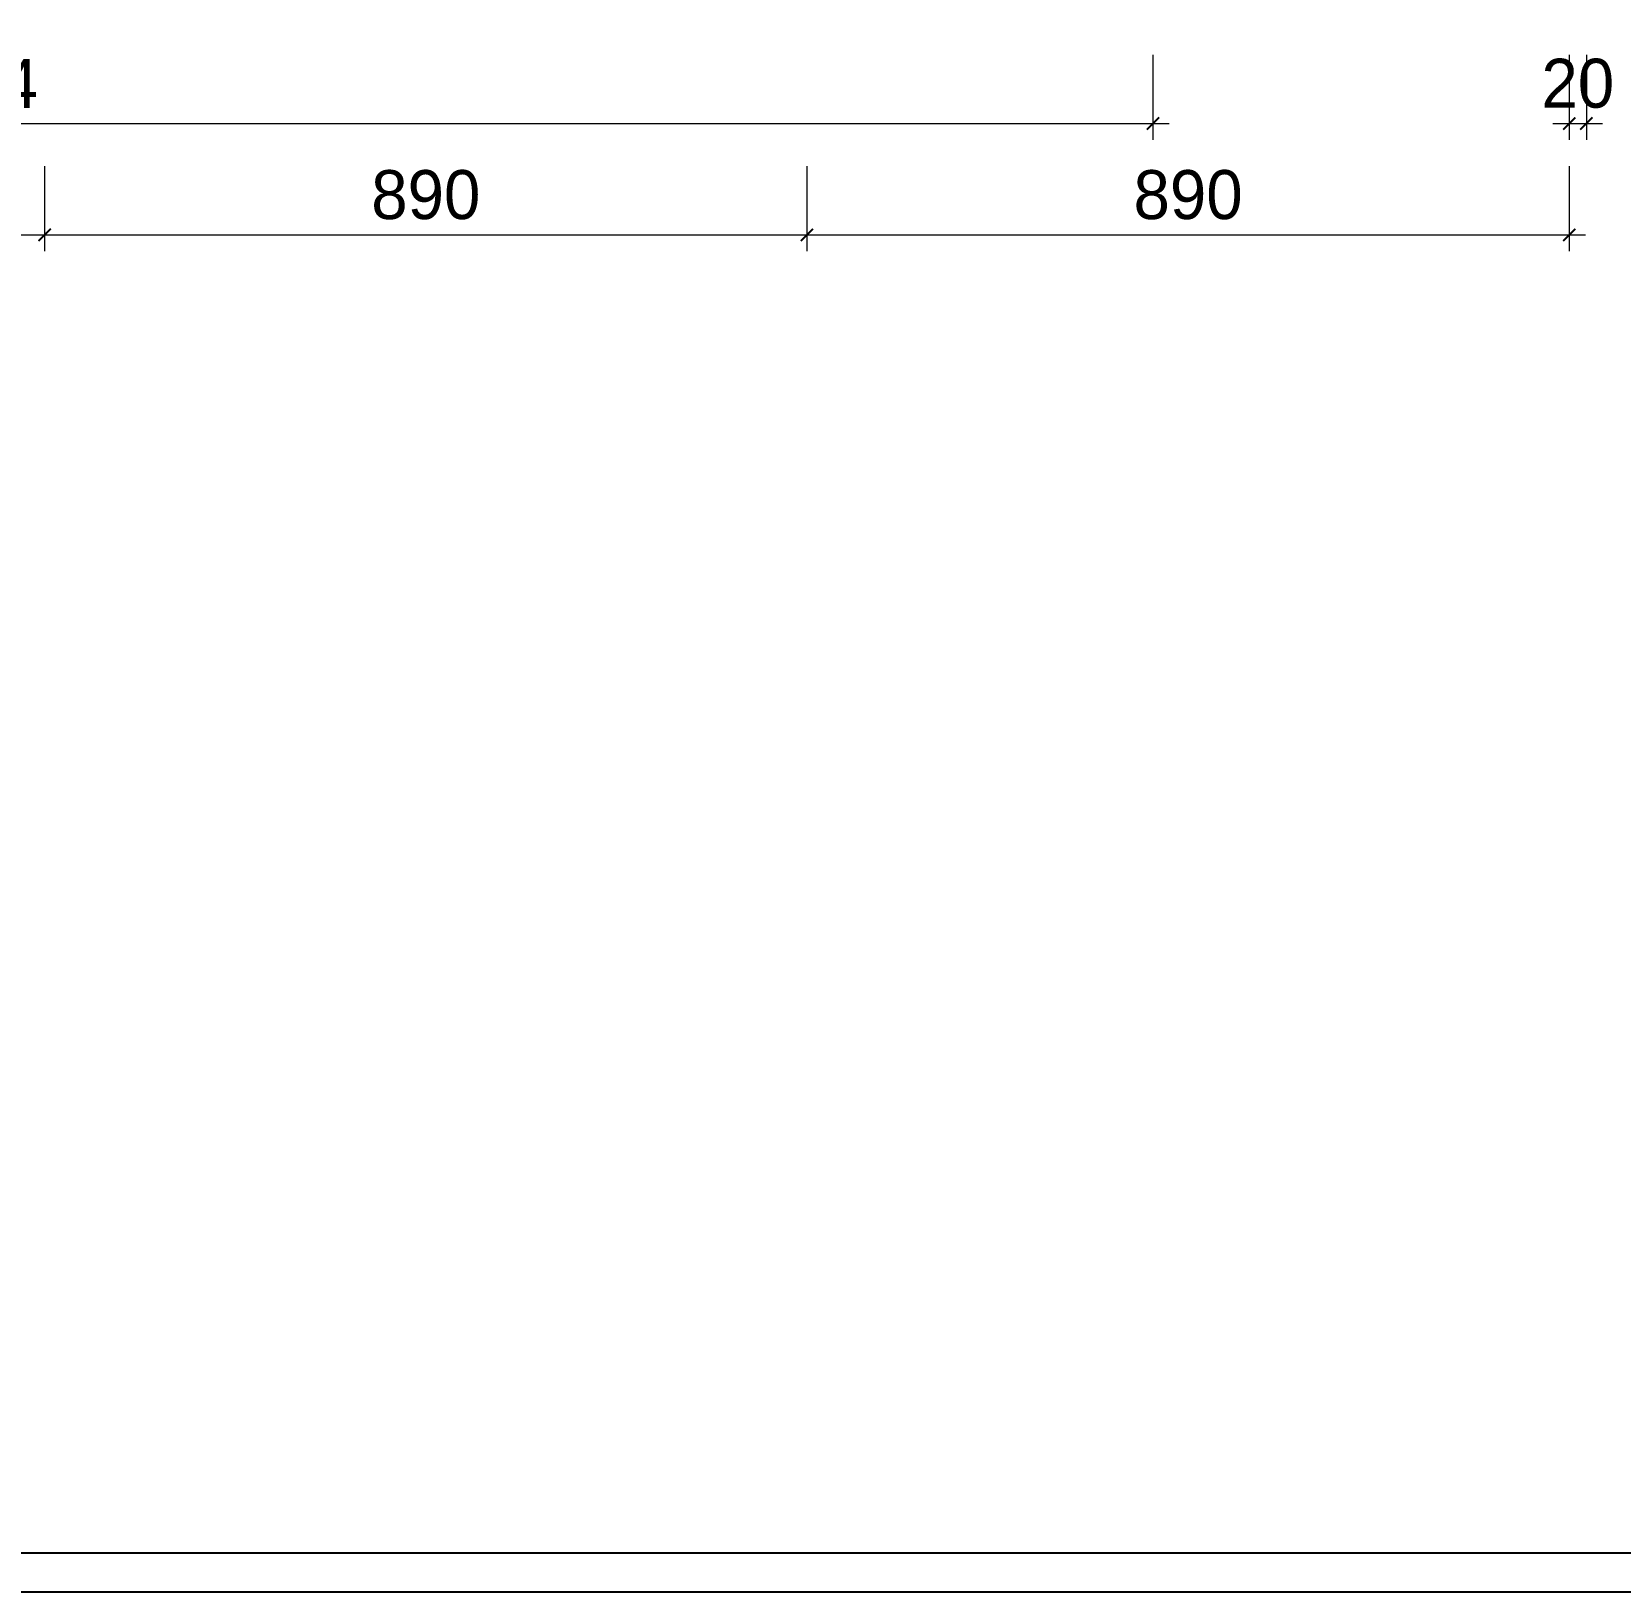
# Model space of a CAD drawing. Header units: millimetres. Extents: x 0 to 28440, y -12508 to -2066.
# Drawn here: x 8322 to 10177, y -12347 to -10525 of the extents above; entities that cross this region are included whole.
import ezdxf

# ---------------------------------------------------------------- set-up
doc = ezdxf.new("R2010")
doc.units = ezdxf.units.MM
for name, color, linetype in [('CAD_  Default', 7, 'Continuous'), ('SH-尺寸标注', 32, 'Continuous'), ('图框', 4, 'Continuous')]:
    doc.layers.add(name, color=color, linetype=linetype)
doc.styles.get("Standard").update_dxf_attribs({"font": 'GothicA1-Regular.ttf'})
doc.dimstyles.new('D_8_1.4', dxfattribs={"dimtxt": 57.14286, "dimasz": 14.285715, "dimexe": 19.04762, "dimexo": 0, "dimgap": 0, "dimtad": 1, "dimdec": 0, "dimzin": 1, "dimdsep": 46, "dimtxsty": 'Standard', "dimblk": 'ARCHTICK', "dimcen": 0.09, "dimdle": 19.04762, "dimclrd": 32, "dimclre": 32, "dimclrt": 2, "dimadec": 0, "dimazin": 0, "dimtfac": 1, "dimtdec": 4, "dimtix": 1, "dimtmove": 2, "dimatfit": 3, "dimfxl": 80.000002, "dimfxlon": 1, "dimtolj": 1, "dimtzin": 0, "dimlwd": 9, "dimlwe": 9, "dimarcsym": 0})

# ---------------------------------------------------------------- blocks, each defined once
blk = doc.blocks.new('_Frame5385020')
at = {"layer": 'CAD_  Default', "color": 255, "linetype": 'Continuous', "flags": 128}
for points in [[(35.4125, 0.17), (35.4125, -22.83), (0.8017, -22.83), (0.8017, 0.17), (35.4125, 0.17)], [(0.9267, -22.705), (0.9267, 0.045), (31.9125, 0.045), (31.9125, -22.705), (0.9267, -22.705)]]:
    blk.add_lwpolyline(points, dxfattribs=at)
blk = doc.blocks.new('_ArchTick')
at = {"color": 0, "linetype": 'ByBlock', "const_width": 0.15}
blk.add_lwpolyline([(-0.5, -0.5), (0.5, 0.5)], dxfattribs=at)
blk = doc.blocks.new('*D245')
at = {"layer": 'Defpoints', "color": 0}
for p in [(8337.2, -10682.3), (9227.2, -10682.3), (9227.2, -10762.3)]:
    blk.add_point(p, dxfattribs=at)
at = {"layer": 'SH-尺寸标注', "color": 32, "linetype": 'Continuous', "lineweight": 9}
for p, q in [((8337.2, -10682.3), (8337.2, -10781.4)), ((9227.2, -10682.3), (9227.2, -10781.4)), ((8318.1, -10762.3), (9246.2, -10762.3))]:
    blk.add_line(p, q, dxfattribs=at)
at = {"layer": 'SH-尺寸标注', "color": 32, "lineweight": 9, "xscale": 14.28571493455343, "yscale": 14.28571493455343, "zscale": 14.28571493455343, "rotation": 180}
blk.add_blockref('_ArchTick', (8337.2, -10762.3), dxfattribs=at)
at = {"layer": 'SH-尺寸标注', "color": 32, "lineweight": 9, "xscale": 14.28571493455343, "yscale": 14.28571493455343, "zscale": 14.28571493455343}
blk.add_blockref('_ArchTick', (9227.2, -10762.3), dxfattribs=at)
at = {"layer": 'SH-尺寸标注', "color": 2, "insert": (8782.2, -10715.7), "char_height": 57.14, "attachment_point": 5}
blk.add_mtext('\\A1;890', dxfattribs=at)
blk = doc.blocks.new('*D244')
at = {"layer": 'Defpoints', "color": 0}
for p in [(9227.2, -10682.3), (10117.2, -10682.3), (10117.2, -10762.3)]:
    blk.add_point(p, dxfattribs=at)
at = {"layer": 'SH-尺寸标注', "color": 32, "linetype": 'Continuous', "lineweight": 9}
for p, q in [((9227.2, -10682.3), (9227.2, -10781.4)), ((10117.2, -10682.3), (10117.2, -10781.4)), ((9208.1, -10762.3), (10136.2, -10762.3))]:
    blk.add_line(p, q, dxfattribs=at)
at = {"layer": 'SH-尺寸标注', "color": 32, "lineweight": 9, "xscale": 14.28571493455343, "yscale": 14.28571493455343, "zscale": 14.28571493455343, "rotation": 180}
blk.add_blockref('_ArchTick', (9227.2, -10762.3), dxfattribs=at)
at = {"layer": 'SH-尺寸标注', "color": 32, "lineweight": 9, "xscale": 14.28571493455343, "yscale": 14.28571493455343, "zscale": 14.28571493455343}
blk.add_blockref('_ArchTick', (10117.2, -10762.3), dxfattribs=at)
at = {"layer": 'SH-尺寸标注', "color": 2, "insert": (9672.2, -10715.7), "char_height": 57.14, "attachment_point": 5}
blk.add_mtext('\\A1;890', dxfattribs=at)
blk = doc.blocks.new('*D242')
at = {"layer": 'Defpoints', "color": 0}
for p in [(10117.2, -10552.3), (10137.2, -10552.3), (10137.2, -10632.3)]:
    blk.add_point(p, dxfattribs=at)
at = {"layer": 'SH-尺寸标注', "color": 32, "linetype": 'Continuous', "lineweight": 9}
for p, q in [((10117.2, -10552.3), (10117.2, -10651.4)), ((10137.2, -10552.3), (10137.2, -10651.4)), ((10098.1, -10632.3), (10156.2, -10632.3))]:
    blk.add_line(p, q, dxfattribs=at)
at = {"layer": 'SH-尺寸标注', "color": 32, "lineweight": 9, "xscale": 14.28571493455343, "yscale": 14.28571493455343, "zscale": 14.28571493455343, "rotation": 180}
blk.add_blockref('_ArchTick', (10117.2, -10632.3), dxfattribs=at)
at = {"layer": 'SH-尺寸标注', "color": 32, "lineweight": 9, "xscale": 14.28571493455343, "yscale": 14.28571493455343, "zscale": 14.28571493455343}
blk.add_blockref('_ArchTick', (10137.2, -10632.3), dxfattribs=at)
at = {"layer": 'SH-尺寸标注', "color": 2, "insert": (10127.2, -10585.7), "char_height": 57.14, "attachment_point": 5}
blk.add_mtext('\\A1;20', dxfattribs=at)
blk = doc.blocks.new('*D237')
at = {"layer": 'Defpoints', "color": 0}
for p in [(7447.2, -10682.3), (8337.2, -10682.3), (8337.2, -10762.3)]:
    blk.add_point(p, dxfattribs=at)
at = {"layer": 'SH-尺寸标注', "color": 32, "linetype": 'Continuous', "lineweight": 9}
for p, q in [((7447.2, -10682.3), (7447.2, -10781.4)), ((8337.2, -10682.3), (8337.2, -10781.4)), ((7428.1, -10762.3), (8356.2, -10762.3))]:
    blk.add_line(p, q, dxfattribs=at)
at = {"layer": 'SH-尺寸标注', "color": 32, "lineweight": 9, "xscale": 14.28571493455343, "yscale": 14.28571493455343, "zscale": 14.28571493455343, "rotation": 180}
blk.add_blockref('_ArchTick', (7447.2, -10762.3), dxfattribs=at)
at = {"layer": 'SH-尺寸标注', "color": 32, "lineweight": 9, "xscale": 14.28571493455343, "yscale": 14.28571493455343, "zscale": 14.28571493455343}
blk.add_blockref('_ArchTick', (8337.2, -10762.3), dxfattribs=at)
at = {"layer": 'SH-尺寸标注', "color": 2, "insert": (7892.2, -10715.7), "char_height": 57.14, "attachment_point": 5}
blk.add_mtext('\\A1;890', dxfattribs=at)
blk = doc.blocks.new('*D233')
at = {"layer": 'Defpoints', "color": 0}
for p in [(6857.2, -10552.3), (9631.2, -10552.3), (9631.2, -10632.3)]:
    blk.add_point(p, dxfattribs=at)
at = {"layer": 'SH-尺寸标注', "color": 32, "linetype": 'Continuous', "lineweight": 9}
for p, q in [((6857.2, -10552.3), (6857.2, -10651.4)), ((9631.2, -10552.3), (9631.2, -10651.4)), ((6838.1, -10632.3), (9650.2, -10632.3))]:
    blk.add_line(p, q, dxfattribs=at)
at = {"layer": 'SH-尺寸标注', "color": 32, "lineweight": 9, "xscale": 14.28571493455343, "yscale": 14.28571493455343, "zscale": 14.28571493455343, "rotation": 180}
blk.add_blockref('_ArchTick', (6857.2, -10632.3), dxfattribs=at)
at = {"layer": 'SH-尺寸标注', "color": 32, "lineweight": 9, "xscale": 14.28571493455343, "yscale": 14.28571493455343, "zscale": 14.28571493455343}
blk.add_blockref('_ArchTick', (9631.2, -10632.3), dxfattribs=at)
at = {"layer": 'SH-尺寸标注', "color": 2, "insert": (8244.2, -10585.7), "char_height": 57.14, "attachment_point": 5}
blk.add_mtext('\\A1;2774', dxfattribs=at)

msp = doc.modelspace()

# ---------------------------------------------------------------- block references
at = {"layer": '图框', "color": 7, "xscale": 364.04736328125, "yscale": 364.04736328125}
msp.add_blockref('_Frame5385020', (-291.8, -4035.3), dxfattribs=at)

# ---------------------------------------------------------------- dimensions: what is measured, and where the dimension line sits
at = {"layer": 'SH-尺寸标注', "color": 32, "linetype": 'Continuous'}
for base, p1, p2, picture, middle in [((9631.2, -10632.3), (6857.2, -10552.3), (9631.2, -10552.3), '*D233', (8244.2, -10585.7)), ((10137.2, -10632.3), (10117.2, -10552.3), (10137.2, -10552.3), '*D242', (10127.2, -10585.7)), ((8337.2, -10762.3), (7447.2, -10682.3), (8337.2, -10682.3), '*D237', (7892.2, -10715.7)), ((9227.2, -10762.3), (8337.2, -10682.3), (9227.2, -10682.3), '*D245', (8782.2, -10715.7)), ((10117.2, -10762.3), (9227.2, -10682.3), (10117.2, -10682.3), '*D244', (9672.2, -10715.7))]:
    dim = msp.add_linear_dim(base=base, p1=p1, p2=p2, dimstyle='D_8_1.4', override={"dimscale": 1, "dimclrt": 2}, dxfattribs=at)
    dim.commit()
    dim.dimension.update_dxf_attribs({"geometry": picture, "text_midpoint": middle, "dimtype": 160})

doc.saveas('drawing.dxf')
